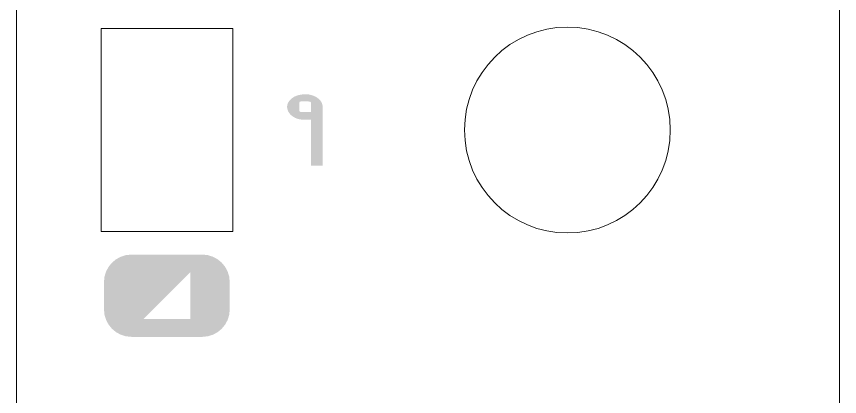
# Model space of a CAD drawing. Header units: inches. Extents: x 1.06 to 2.25, y 1.11 to 6.17.
# Drawn here: x 1.063 to 2.244, y 4.961 to 5.506 of the extents above; entities that cross this region are included whole.
import ezdxf

# ---------------------------------------------------------------- set-up
doc = ezdxf.new("R2010")
doc.units = ezdxf.units.IN
doc.layers.add('cut lines', color=7, linetype='Continuous')
doc.layers.add('labels', color=7, linetype='Continuous')

msp = doc.modelspace()

# ---------------------------------------------------------------- hatches: boundary and pattern name
at = {"layer": 'labels', "true_color": 0x000000, "transparency": 33554687}
h = msp.add_hatch(color=18, dxfattribs=at)
edge = h.paths.add_edge_path(flags=0)
edge.add_spline(control_points=[(1.4858, 5.2923), (1.4858, 5.2923), (1.4858, 5.3583), (1.4858, 5.3583), (1.4858, 5.3583), (1.477, 5.3583), (1.477, 5.3583), (1.4735, 5.3583), (1.4703, 5.3586), (1.4673, 5.3594), (1.4643, 5.3602), (1.4615, 5.3615), (1.4589, 5.3634), (1.4563, 5.3653), (1.4544, 5.3674), (1.4532, 5.3697), (1.452, 5.372), (1.4513, 5.3744), (1.4513, 5.3768), (1.4513, 5.379), (1.452, 5.3812), (1.4532, 5.3834), (1.4544, 5.3855), (1.4562, 5.3875), (1.4586, 5.3894), (1.461, 5.3912), (1.4638, 5.3925), (1.4669, 5.3934), (1.4686, 5.3938), (1.4702, 5.3942), (1.4718, 5.3944), (1.4733, 5.3947), (1.475, 5.3948), (1.477, 5.3948), (1.4793, 5.3948), (1.481, 5.3948), (1.4821, 5.3946), (1.4831, 5.3945), (1.4849, 5.394), (1.4875, 5.3933), (1.4901, 5.3925), (1.4926, 5.3913), (1.4949, 5.3896), (1.4972, 5.388), (1.499, 5.3861), (1.5003, 5.3839), (1.5016, 5.3817), (1.5023, 5.3793), (1.5023, 5.3769), (1.5023, 5.3769), (1.5023, 5.2923), (1.5023, 5.2923), (1.5023, 5.2923), (1.4858, 5.2923), (1.4858, 5.2923)], knot_values=[0, 0, 0, 0, 1, 1, 1, 2, 2, 2, 3, 3, 3, 4, 4, 4, 5, 5, 5, 6, 6, 6, 7, 7, 7, 8, 8, 8, 9, 9, 9, 10, 10, 10, 11, 11, 11, 12, 12, 12, 13, 13, 13, 14, 14, 14, 15, 15, 15, 16, 16, 16, 17, 17, 17, 18, 18, 18, 18], degree=3, periodic=1)
h.paths.add_polyline_path([(1.4858, 5.3829), (1.485, 5.3835), (1.4844, 5.3841), (1.4807, 5.3847), (1.4718, 5.3847), (1.4696, 5.3841), (1.4688, 5.3829), (1.4688, 5.3716), (1.4694, 5.3701), (1.4712, 5.3693), (1.4849, 5.3693), (1.4858, 5.3697)], flags=0)
at = {"layer": 'labels', "true_color": 0x4c4c4c, "transparency": 33554687}
h = msp.add_hatch(color=251, dxfattribs=at)
edge = h.paths.add_edge_path(flags=0)
edge.add_spline(control_points=[(1.3297, 5.1649), (1.3513, 5.1649), (1.369, 5.1472), (1.369, 5.1255), (1.369, 5.1255), (1.369, 5.0862), (1.369, 5.0862), (1.369, 5.0646), (1.3513, 5.0469), (1.3297, 5.0469), (1.3297, 5.0469), (1.2278, 5.0469), (1.2278, 5.0469), (1.2062, 5.0469), (1.1885, 5.0646), (1.1885, 5.0862), (1.1885, 5.0862), (1.1885, 5.1255), (1.1885, 5.1255), (1.1885, 5.1472), (1.2062, 5.1649), (1.2278, 5.1649), (1.2278, 5.1649), (1.3297, 5.1649), (1.3297, 5.1649)], knot_values=[0, 0, 0, 0, 1, 1, 1, 2, 2, 2, 3, 3, 3, 4, 4, 4, 5, 5, 5, 6, 6, 6, 7, 7, 7, 8, 8, 8, 8], degree=3, periodic=1)
h.paths.add_polyline_path([(1.3122, 5.0724), (1.3122, 5.1393), (1.2453, 5.0724)], flags=0)

# ---------------------------------------------------------------- linework, layer by layer
at = {"layer": 'cut lines', "color": 1, "linetype": 'Continuous', "lineweight": 9, "true_color": 0xff0e10}
for points in [[(2.244, 6.1672), (2.244, 1.1081), (1.0629, 1.1081), (1.0629, 6.1672), (2.244, 6.1672)], [(1.3732, 5.4892), (1.3732, 5.1979), (1.1843, 5.1979), (1.1843, 5.4892), (1.3732, 5.4892)]]:
    msp.add_lwpolyline(points, close=True, dxfattribs=at)
msp.add_open_spline([(1.7059, 5.3436), (1.7059, 5.262), (1.772, 5.1959), (1.8536, 5.1959), (1.9351, 5.1959), (2.0012, 5.262), (2.0012, 5.3436), (2.0012, 5.4251), (1.9351, 5.4912), (1.8536, 5.4912), (1.772, 5.4912), (1.7059, 5.4251), (1.7059, 5.3436)], degree=3, knots=[0, 0, 0, 0, 1, 1, 1, 2, 2, 2, 3, 3, 3, 4, 4, 4, 4], dxfattribs=at)

doc.saveas('drawing.dxf')
